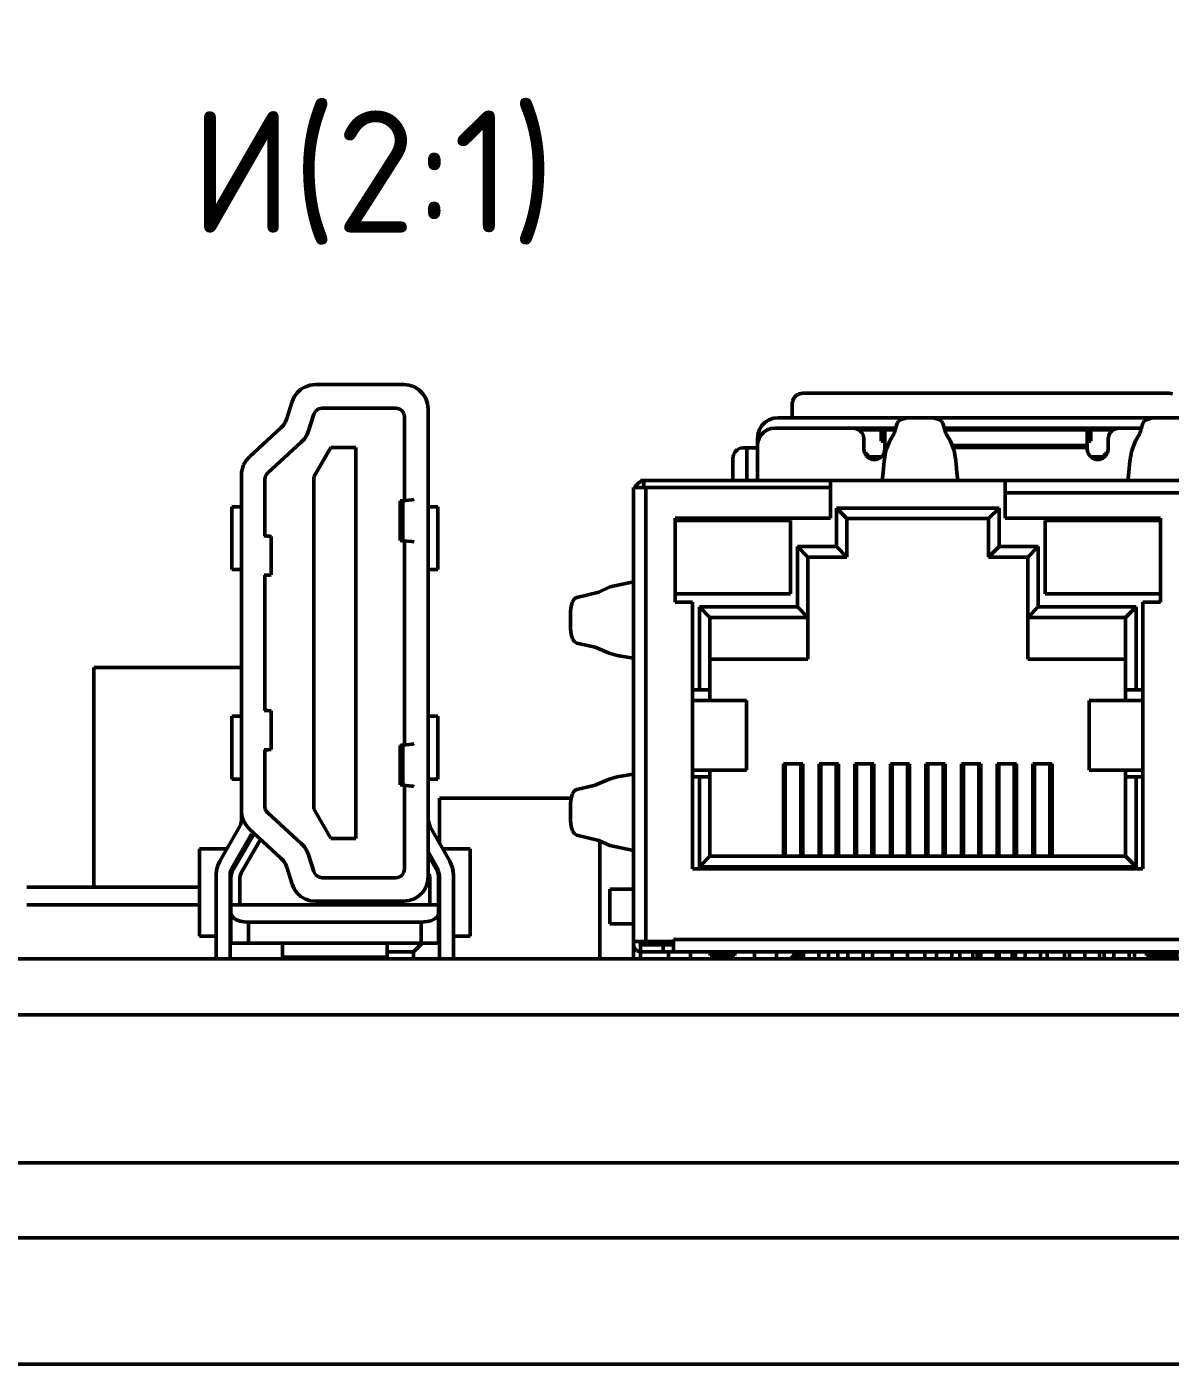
# Model space of a CAD drawing. Header units: millimetres. Extents: x -55 to 2039, y 0 to 512.
# Drawn here: x 1157.3 to 1222.8, y 78.3 to 154.9 of the extents above; entities that cross this region are included whole.
import ezdxf
from ezdxf import colors
from ezdxf.entities.mleader import LeaderData, LeaderLine
from ezdxf.enums import TextEntityAlignment as Align
from ezdxf.math import Vec2, Vec3

# ---------------------------------------------------------------- set-up
doc = ezdxf.new("R2010")
doc.units = ezdxf.units.MM
doc.linetypes.add('Сплошная', pattern=[0])
doc.layers.add('Виды', color=30, linetype='Continuous')
doc.styles.add('GOST TYPE B', font='', dxfattribs={"height": 3.5})
doc.styles.get('GOST TYPE B').set_extended_font_data('GOST type B')

# ---------------------------------------------------------------- blocks, each defined once
blk = doc.blocks.new('Вид с →')
at = {"linetype": 'Continuous', "lineweight": 25, "transparency": 16777216}
for q in [(28.03, 4.046), (30.858, 4.046)]:
    blk.add_line((29.444, 2.632), q, dxfattribs=at)
blk.add_circle((32.944, 2.632), 3.5, dxfattribs=at)
blk.add_circle((32.944, 2.632), 3.5, dxfattribs=at)
at = {"linetype": 'Continuous', "lineweight": 50, "transparency": 16777216, "style": 'GOST TYPE B'}
blk.add_attdef('ВИД(_:_)', text='', height=7, dxfattribs=at).set_placement((27.226, 3.5), align=Align.MIDDLE_RIGHT)
blk = doc.blocks.new('_DotSmall')
at = {"color": 0, "linetype": 'ByBlock', "lineweight": 60, "const_width": 0.5}
blk.add_lwpolyline([(-0.0625, 0, 1), (0.0625, 0, 1)], format="xyb", close=True, dxfattribs=at)

msp = doc.modelspace()

# ---------------------------------------------------------------- linework, layer by layer
at = {"lineweight": 50}
for p, q in [((1172.7977, 133.9498), (1173.0157, 134.1479)), ((1173.0157, 134.1479), (1173.2703, 134.2961)), ((1173.0157, 134.1479), (1173.2703, 134.2961)), ((1173.2703, 134.2961), (1173.5503, 134.3877)), ((1173.2703, 134.2961), (1173.5503, 134.3877)), ((1173.5503, 134.3877), (1173.8432, 134.4187)), ((1173.5503, 134.3877), (1173.8432, 134.4187)), ((1173.8432, 134.4187), (1178.9035, 134.4187)), ((1173.8432, 134.4187), (1178.9035, 134.4187)), ((1178.9035, 134.4187), (1179.215, 134.3836)), ((1178.9035, 134.4187), (1179.215, 134.3836)), ((1179.215, 134.3836), (1179.511, 134.2801)), ((1179.215, 134.3836), (1179.511, 134.2801)), ((1179.511, 134.2801), (1179.7764, 134.1133)), ((1179.511, 134.2801), (1179.7764, 134.1133)), ((1179.7764, 134.1133), (1179.9981, 133.8916)), ((1172.2018, 132.47), (1172.5082, 133.4403)), ((1172.5082, 133.4403), (1172.626, 133.7104)), ((1172.626, 133.7104), (1172.7977, 133.9498)), ((1179.9981, 133.8916), (1180.1649, 133.6262)), ((1180.1649, 133.6262), (1180.2684, 133.3303)), ((1180.2684, 133.3303), (1180.3035, 133.0187)), ((1201.1645, 133.3187), (1201.1939, 133.5041)), ((1201.1939, 133.5041), (1201.2791, 133.6714)), ((1201.2791, 133.6714), (1201.4119, 133.8041)), ((1201.4119, 133.8041), (1201.5791, 133.8894)), ((1201.5791, 133.8894), (1201.7645, 133.9187)), ((1201.7645, 133.9187), (1222.7645, 133.9187)), ((1222.7645, 133.9187), (1222.9499, 133.8894)), ((1173.4484, 131.7682), (1173.7487, 132.7193)), ((1173.7487, 132.7193), (1173.8521, 132.9012)), ((1173.8521, 132.9012), (1174.0209, 133.0249)), ((1174.0209, 133.0249), (1174.2255, 133.0687)), ((1178.4535, 133.0687), (1174.2255, 133.0687)), ((1178.4535, 133.0687), (1178.6449, 133.0307)), ((1178.6449, 133.0307), (1178.8071, 132.9223)), ((1178.8071, 132.9223), (1178.9155, 132.7601)), ((1178.9155, 132.7601), (1178.9535, 132.5687)), ((1178.9535, 127.776), (1178.9535, 132.5687)), ((1180.3035, 133.0187), (1180.3035, 106.2187)), ((1201.1645, 133.3187), (1201.1645, 133.1187)), ((1201.1645, 133.1187), (1201.1645, 132.9333)), ((1201.1645, 132.9333), (1201.1645, 132.7661)), ((1201.1645, 132.7661), (1201.1645, 132.6333)), ((1201.1645, 132.6333), (1201.1645, 132.5481)), ((1170.0575, 130.2868), (1171.8684, 131.9468)), ((1171.8684, 131.9468), (1172.0095, 132.1008)), ((1172.0095, 132.1008), (1172.1218, 132.277)), ((1172.1218, 132.277), (1172.2018, 132.47)), ((1199.2834, 131.8394), (1199.1946, 131.5858)), ((1199.4263, 132.0669), (1199.2834, 131.8394)), ((1199.6163, 132.2569), (1199.4263, 132.0669)), ((1199.541, 131.7006), (1199.7306, 131.8197)), ((1199.8439, 132.3999), (1199.6163, 132.2569)), ((1199.7306, 131.8197), (1199.942, 131.8937)), ((1200.0975, 132.4886), (1199.8439, 132.3999)), ((1199.942, 131.8937), (1200.1645, 131.9187)), ((1200.3645, 132.5187), (1200.0975, 132.4886)), ((1200.1645, 131.9187), (1204.6645, 131.9187)), ((1224.1645, 132.5187), (1200.3645, 132.5187)), ((1201.1645, 132.5481), (1201.1645, 132.5187)), ((1204.6645, 131.9187), (1204.8499, 131.8894)), ((1204.6645, 131.9187), (1207.0915, 131.9187)), ((1204.8499, 131.8894), (1205.0172, 131.8041)), ((1206.2645, 131.8187), (1204.9886, 131.8187)), ((1205.0172, 131.8041), (1205.1499, 131.6714)), ((1206.2645, 131.1787), (1206.2645, 131.8187)), ((1206.2645, 131.8187), (1207.0614, 131.8187)), ((1206.4645, 131.8187), (1206.4645, 131.7962)), ((1206.4645, 131.8187), (1207.0614, 131.8187)), ((1206.4645, 131.7962), (1206.4645, 131.7296)), ((1206.9991, 131.6117), (1207.1781, 132.2068)), ((1207.252, 132.3167), (1207.1781, 132.2068)), ((1207.428, 132.4188), (1207.252, 132.3167)), ((1207.6821, 132.492), (1207.428, 132.4188)), ((1207.9788, 132.5187), (1207.6821, 132.492)), ((1207.9788, 132.5187), (1208.9903, 132.5187)), ((1208.9903, 132.5187), (1209.2867, 132.4921)), ((1209.2867, 132.4921), (1209.5411, 132.4188)), ((1209.5411, 132.4188), (1209.717, 132.3167)), ((1209.717, 132.3167), (1209.791, 132.2068)), ((1209.9667, 131.6177), (1209.791, 132.2068)), ((1209.8769, 131.9187), (1219.8645, 131.9187)), ((1209.9067, 131.8187), (1218.0645, 131.8187)), ((1209.9067, 131.8187), (1218.2645, 131.8187)), ((1210.9645, 131.9187), (1210.9645, 131.8187)), ((1213.5645, 131.8187), (1213.5645, 131.9187)), ((1216.6197, 131.8187), (1216.5635, 131.9187)), ((1218.0645, 131.7962), (1218.0645, 131.8187)), ((1218.0645, 131.7296), (1218.0645, 131.7962)), ((1219.5405, 131.8187), (1218.2645, 131.8187)), ((1218.2645, 131.8187), (1218.2645, 131.1787)), ((1219.3791, 131.6714), (1219.5119, 131.8041)), ((1219.5119, 131.8041), (1219.6791, 131.8894)), ((1219.6791, 131.8894), (1219.8645, 131.9187)), ((1219.8645, 131.9187), (1221.1715, 131.9187)), ((1221.0791, 131.6117), (1221.2581, 132.2068)), ((1221.2581, 132.2068), (1221.332, 132.3167)), ((1221.332, 132.3167), (1221.508, 132.4188)), ((1221.508, 132.4188), (1221.7621, 132.492)), ((1221.7621, 132.492), (1222.0588, 132.5187)), ((1222.0588, 132.5187), (1223.0703, 132.5187)), ((1171.1157, 129.3576), (1173.0314, 131.1137)), ((1173.0314, 131.1137), (1173.2079, 131.3064)), ((1173.2079, 131.3064), (1173.3483, 131.5268)), ((1173.3483, 131.5268), (1173.4484, 131.7682)), ((1180.3035, 127.4187), (1180.3035, 131.2132)), ((1199.1946, 131.5858), (1199.1645, 131.3187)), ((1199.1645, 131.3187), (1199.1645, 130.9187)), ((1199.2517, 131.3187), (1199.1645, 131.3187)), ((1199.1645, 130.9187), (1199.1896, 131.1413)), ((1199.1896, 131.1413), (1199.2636, 131.3526)), ((1199.2636, 131.3526), (1199.3827, 131.5422)), ((1199.3827, 131.5422), (1199.541, 131.7006)), ((1205.1499, 131.6714), (1205.2352, 131.5041)), ((1205.2352, 131.5041), (1205.2645, 131.3187)), ((1205.2645, 131.3187), (1205.2645, 130.7187)), ((1206.2645, 131.1787), (1206.4645, 131.1787)), ((1206.4645, 131.7296), (1206.4645, 131.6224)), ((1206.4645, 131.6224), (1206.4645, 131.4799)), ((1206.4645, 131.4799), (1206.4645, 131.3092)), ((1206.4645, 131.3092), (1206.4645, 131.119)), ((1206.4645, 131.119), (1206.4645, 130.9187)), ((1206.5327, 130.6375), (1206.7499, 131.1894)), ((1206.7499, 131.1894), (1206.9991, 131.6117)), ((1210.2097, 131.2068), (1209.9667, 131.6177)), ((1210.4341, 130.6463), (1210.2097, 131.2068)), ((1218.0645, 131.6224), (1218.0645, 131.7296)), ((1218.0645, 131.4799), (1218.0645, 131.6224)), ((1218.0645, 131.3092), (1218.0645, 131.4799)), ((1218.0645, 131.119), (1218.0645, 131.3092)), ((1218.0645, 131.1787), (1218.2645, 131.1787)), ((1218.0645, 130.9187), (1218.0645, 131.119)), ((1219.2645, 131.3187), (1219.2939, 131.5041)), ((1219.2645, 131.3187), (1219.2645, 130.7187)), ((1219.2939, 131.5041), (1219.3791, 131.6714)), ((1220.6127, 130.6375), (1220.8299, 131.1894)), ((1220.8299, 131.1894), (1221.0791, 131.6117)), ((1169.8654, 130.0701), (1170.0575, 130.2868)), ((1174.7214, 130.8187), (1173.7535, 129.125)), ((1174.7214, 130.8187), (1176.1535, 130.8187)), ((1176.1535, 130.8187), (1176.1535, 108.4187)), ((1197.7645, 130.1987), (1197.7939, 130.3841)), ((1197.7939, 130.3841), (1197.8791, 130.5514)), ((1197.8791, 130.5514), (1198.0119, 130.6841)), ((1198.0119, 130.6841), (1198.1791, 130.7694)), ((1198.1791, 130.7694), (1198.3645, 130.7987)), ((1198.3645, 130.7987), (1198.5645, 130.7987)), ((1198.5645, 130.7987), (1198.7499, 130.7987)), ((1198.5645, 128.9187), (1198.5645, 130.7987)), ((1198.7499, 130.7987), (1198.9172, 130.7987)), ((1198.9172, 130.7987), (1199.0499, 130.7987)), ((1199.0499, 130.7987), (1199.1352, 130.7987)), ((1199.1352, 130.7987), (1199.1645, 130.7987)), ((1199.1645, 130.9187), (1199.1645, 128.9187)), ((1205.3007, 130.5135), (1205.2645, 130.7187)), ((1205.4049, 130.3331), (1205.3007, 130.5135)), ((1205.3208, 130.4787), (1205.4745, 130.4787)), ((1205.5645, 130.1991), (1205.4049, 130.3331)), ((1206.2594, 130.2787), (1205.4696, 130.2787)), ((1205.4745, 130.4787), (1205.4745, 130.2787)), ((1206.3242, 130.3331), (1206.1645, 130.1991)), ((1206.4283, 130.5135), (1206.3242, 130.3331)), ((1206.4645, 130.7187), (1206.4283, 130.5135)), ((1206.4294, 130.0316), (1206.5327, 130.6375)), ((1206.4645, 130.9187), (1206.4645, 130.8187)), ((1206.4645, 130.9187), (1206.6434, 130.9187)), ((1206.4645, 130.8187), (1206.4645, 130.7187)), ((1206.4645, 130.8187), (1206.604, 130.8187)), ((1210.325, 130.9187), (1218.0645, 130.9187)), ((1210.3651, 130.8187), (1218.0645, 130.8187)), ((1210.538, 130.0448), (1210.4341, 130.6463)), ((1218.0645, 130.9187), (1218.0645, 130.8187)), ((1218.0645, 130.7187), (1218.0645, 130.8187)), ((1218.1007, 130.5135), (1218.0645, 130.7187)), ((1218.2049, 130.3331), (1218.1007, 130.5135)), ((1218.3645, 130.1991), (1218.2049, 130.3331)), ((1219.0594, 130.2787), (1218.2696, 130.2787)), ((1219.1242, 130.3331), (1218.9645, 130.1991)), ((1219.0545, 130.4787), (1219.0545, 130.2787)), ((1219.0545, 130.4787), (1219.2083, 130.4787)), ((1219.2283, 130.5135), (1219.1242, 130.3331)), ((1219.2645, 130.7187), (1219.2283, 130.5135)), ((1220.5094, 130.0316), (1220.6127, 130.6375)), ((1169.6035, 129.4039), (1169.722, 129.8185)), ((1169.722, 129.8185), (1169.8654, 130.0701)), ((1197.7645, 130.1987), (1197.7645, 128.9187)), ((1205.7603, 130.1279), (1205.5645, 130.1991)), ((1205.9687, 130.1279), (1205.7603, 130.1279)), ((1206.1645, 130.1991), (1205.9687, 130.1279)), ((1206.3676, 129.3974), (1206.4294, 130.0316)), ((1210.6013, 129.399), (1210.538, 130.0448)), ((1218.5603, 130.1279), (1218.3645, 130.1991)), ((1218.7687, 130.1279), (1218.5603, 130.1279)), ((1218.9645, 130.1991), (1218.7687, 130.1279)), ((1220.4476, 129.3974), (1220.5094, 130.0316)), ((1169.6035, 129.2548), (1169.6035, 129.4039)), ((1169.6035, 119.2187), (1169.6035, 129.2548)), ((1170.9535, 128.989), (1170.9725, 129.1254)), ((1170.9535, 128.989), (1170.9535, 125.7455)), ((1170.9725, 129.1254), (1171.0279, 129.2514)), ((1171.0279, 129.2514), (1171.1157, 129.3576)), ((1173.7535, 110.1125), (1173.7535, 129.125)), ((1192.4288, 128.833), (1192.2354, 128.677)), ((1192.3004, 128.7427), (1192.2643, 128.7003)), ((1192.3918, 128.8031), (1192.3004, 128.7427)), ((1192.6645, 128.9116), (1192.4288, 128.833)), ((1192.4645, 128.8512), (1192.4453, 128.8385)), ((1192.4645, 128.8512), (1192.4645, 128.9187)), ((1192.4645, 128.9187), (1192.6645, 128.9187)), ((1192.5608, 128.8884), (1192.4645, 128.8512)), ((1192.4645, 128.8449), (1192.4645, 128.8512)), ((1192.6616, 128.9111), (1192.5608, 128.8884)), ((1192.6637, 128.9113), (1192.6616, 128.9111)), ((1192.6645, 128.9187), (1192.6645, 128.8651)), ((1192.6645, 128.9187), (1203.3545, 128.9187)), ((1192.6645, 128.5187), (1192.6645, 128.8651)), ((1192.6645, 128.8651), (1192.6645, 128.7187)), ((1213.3545, 128.9187), (1203.3545, 128.9187)), ((1203.3545, 128.8651), (1203.3545, 128.9187)), ((1203.3545, 128.5187), (1203.3545, 128.8651)), ((1203.3545, 128.7187), (1203.3545, 128.8651)), ((1206.3105, 128.9187), (1206.3359, 129.0512)), ((1206.3359, 129.0512), (1206.3676, 129.3974)), ((1210.6331, 129.0516), (1210.6013, 129.399)), ((1210.6586, 128.9187), (1210.6331, 129.0516)), ((1213.3545, 128.9187), (1231.7745, 128.9187)), ((1213.3545, 128.9187), (1213.3545, 128.8512)), ((1213.3545, 128.8512), (1213.3545, 128.7427)), ((1213.3545, 128.7427), (1213.3545, 128.5929)), ((1213.3545, 128.7427), (1213.3545, 128.2187)), ((1220.3905, 128.9187), (1220.4159, 129.0512)), ((1220.4159, 129.0512), (1220.4476, 129.3974)), ((1192.0645, 102.5187), (1192.0645, 128.5187)), ((1192.0929, 128.5187), (1192.0645, 128.5187)), ((1192.1757, 128.5187), (1192.0929, 128.5187)), ((1192.1729, 128.5929), (1192.1395, 128.5187)), ((1192.2354, 128.677), (1192.1415, 128.5187)), ((1192.2145, 128.6417), (1192.1729, 128.5929)), ((1192.3063, 128.5187), (1192.1757, 128.5187)), ((1192.4741, 128.5187), (1192.3063, 128.5187)), ((1192.6648, 128.5187), (1192.4741, 128.5187)), ((1192.6645, 128.7187), (1192.6648, 128.5187)), ((1192.6645, 128.5187), (1203.3545, 128.5187)), ((1192.6648, 128.5187), (1192.7645, 128.5187)), ((1203.3545, 128.5187), (1192.7645, 128.5187)), ((1192.7645, 128.5187), (1192.7645, 102.5187)), ((1203.3545, 128.5187), (1203.3545, 128.7187)), ((1203.3545, 126.7587), (1203.3545, 128.5187)), ((1213.3545, 128.5929), (1213.3545, 128.4135)), ((1213.3545, 128.4135), (1213.3545, 128.2187)), ((1213.3545, 128.2187), (1213.3545, 126.7587)), ((1231.7745, 128.2187), (1213.3545, 128.2187)), ((1169.0535, 123.8187), (1169.0535, 127.4187)), ((1169.6035, 127.4187), (1169.0535, 127.4187)), ((1178.7035, 127.7496), (1178.7366, 127.7573)), ((1178.7035, 127.4083), (1178.7035, 127.7496)), ((1178.7035, 127.4083), (1178.7035, 125.4878)), ((1178.7366, 127.7573), (1178.8572, 127.7663)), ((1178.8572, 127.7663), (1179.3754, 127.8188)), ((1178.8572, 127.7663), (1178.8572, 125.4712)), ((1179.3754, 127.8188), (1179.471, 127.8347)), ((1179.471, 127.8347), (1179.4991, 127.8532)), ((1179.5035, 127.8533), (1179.4991, 127.8532)), ((1179.4991, 127.8532), (1179.5035, 127.8507)), ((1180.8535, 127.4187), (1180.3035, 127.4187)), ((1180.8535, 123.8187), (1180.8535, 127.4187)), ((1204.2945, 126.7387), (1203.6945, 127.3387)), ((1213.0145, 127.3387), (1203.6945, 127.3387)), ((1203.6945, 127.3387), (1203.6945, 125.1387)), ((1213.0145, 127.3387), (1212.4145, 126.7387)), ((1213.0145, 125.1387), (1213.0145, 127.3387)), ((1194.4545, 126.7587), (1203.3545, 126.7587)), ((1194.4545, 121.9587), (1194.4545, 126.7587)), ((1194.4545, 126.6387), (1196.5644, 126.6387)), ((1198.8447, 126.6387), (1194.4545, 126.6387)), ((1196.5644, 126.6387), (1197.3176, 126.6387)), ((1197.3176, 126.6387), (1198.0915, 126.6387)), ((1198.0915, 126.6387), (1197.3176, 126.6387)), ((1198.0915, 126.6387), (1198.8447, 126.6387)), ((1198.8447, 126.6387), (1201.0545, 126.6387)), ((1201.0545, 126.6387), (1201.0545, 122.4387)), ((1204.2945, 126.7387), (1212.4145, 126.7387)), ((1204.2945, 124.5387), (1204.2945, 126.7387)), ((1212.4145, 126.7387), (1212.4145, 124.5387)), ((1213.3545, 126.7587), (1222.2545, 126.7587)), ((1215.6545, 126.6387), (1217.8644, 126.6387)), ((1215.6545, 122.4387), (1215.6545, 126.6387)), ((1217.8644, 126.6387), (1218.6176, 126.6387)), ((1222.2545, 126.6387), (1217.8644, 126.6387)), ((1218.6176, 126.6387), (1219.3915, 126.6387)), ((1219.3915, 126.6387), (1218.6176, 126.6387)), ((1219.3915, 126.6387), (1220.1447, 126.6387)), ((1220.1447, 126.6387), (1222.2545, 126.6387)), ((1222.2545, 126.7587), (1222.2545, 121.9587)), ((1171.076, 125.7408), (1170.9086, 125.7472)), ((1171.2012, 125.7344), (1171.076, 125.7408)), ((1171.2783, 125.728), (1171.2012, 125.7344)), ((1171.3035, 125.7218), (1171.2783, 125.728)), ((1171.3035, 123.5157), (1171.3035, 125.7218)), ((1178.7366, 125.4802), (1178.7035, 125.4878)), ((1178.8572, 125.4712), (1178.7366, 125.4802)), ((1179.3754, 125.4187), (1178.8572, 125.4712)), ((1178.9535, 113.776), (1178.9535, 125.4614)), ((1179.471, 125.4027), (1179.3754, 125.4187)), ((1179.5035, 125.3868), (1179.471, 125.4027)), ((1202.0545, 124.5387), (1201.4545, 125.1387)), ((1203.6945, 125.1387), (1201.4545, 125.1387)), ((1201.4545, 125.1387), (1201.4545, 121.6787)), ((1204.2945, 124.5387), (1203.6945, 125.1387)), ((1212.4145, 124.5387), (1213.0145, 125.1387)), ((1215.2545, 125.1387), (1213.0145, 125.1387)), ((1214.6545, 124.5387), (1215.2545, 125.1387)), ((1215.2545, 121.6787), (1215.2545, 125.1387)), ((1202.0545, 124.5387), (1204.2945, 124.5387)), ((1202.0545, 121.0787), (1202.0545, 124.5387)), ((1212.4145, 124.5387), (1214.6545, 124.5387)), ((1214.6545, 124.5387), (1214.6545, 121.0787)), ((1169.0535, 123.8187), (1169.6035, 123.8187)), ((1170.9086, 123.4903), (1171.1331, 123.4993)), ((1170.9535, 123.4921), (1170.9535, 115.7455)), ((1171.1331, 123.4993), (1171.2342, 123.5053)), ((1171.2342, 123.5053), (1171.2932, 123.5117)), ((1171.2932, 123.5117), (1171.3035, 123.5157)), ((1171.3035, 123.5157), (1171.2997, 123.5181)), ((1180.3035, 116.6159), (1180.3035, 123.8187)), ((1180.3035, 123.8187), (1180.8535, 123.8187)), ((1190.7053, 122.8216), (1190.0754, 122.5338)), ((1192.0645, 123.1187), (1190.7053, 122.8216)), ((1188.572, 121.9782), (1188.4929, 121.7243)), ((1188.6852, 122.1544), (1188.572, 121.9782)), ((1188.8122, 122.2291), (1188.6852, 122.1544)), ((1190.0754, 122.5338), (1188.8122, 122.2291)), ((1196.5644, 122.4387), (1194.4545, 122.4387)), ((1194.4545, 122.4387), (1198.8447, 122.4387)), ((1195.4545, 121.9587), (1194.4545, 121.9587)), ((1195.4545, 116.3187), (1195.4545, 121.9587)), ((1197.3176, 122.4387), (1196.5644, 122.4387)), ((1198.0915, 122.4387), (1197.3176, 122.4387)), ((1197.3176, 122.4387), (1198.0915, 122.4387)), ((1198.8447, 122.4387), (1198.0915, 122.4387)), ((1201.0545, 122.4387), (1198.8447, 122.4387)), ((1217.8644, 122.4387), (1215.6545, 122.4387)), ((1218.6176, 122.4387), (1217.8644, 122.4387)), ((1217.8644, 122.4387), (1222.2545, 122.4387)), ((1219.3915, 122.4387), (1218.6176, 122.4387)), ((1218.6176, 122.4387), (1219.3915, 122.4387)), ((1220.1447, 122.4387), (1219.3915, 122.4387)), ((1222.2545, 122.4387), (1220.1447, 122.4387)), ((1221.2545, 121.9587), (1221.2545, 116.3187)), ((1222.2545, 121.9587), (1221.2545, 121.9587)), ((1188.4929, 121.7243), (1188.4645, 121.4287)), ((1188.4645, 120.4088), (1188.4645, 121.4287)), ((1195.8445, 121.6787), (1196.4445, 121.0787)), ((1201.4545, 121.6787), (1195.8445, 121.6787)), ((1195.8445, 121.6787), (1195.8445, 116.9387)), ((1196.4445, 121.0787), (1202.0545, 121.0787)), ((1196.4445, 116.9387), (1196.4445, 121.0787)), ((1202.0545, 121.0787), (1201.4545, 121.6787)), ((1202.0545, 118.6787), (1202.0545, 121.0787)), ((1214.6545, 121.0787), (1215.2545, 121.6787)), ((1214.6545, 121.0787), (1214.6545, 118.6787)), ((1214.6545, 121.0787), (1220.2645, 121.0787)), ((1220.8645, 121.6787), (1215.2545, 121.6787)), ((1220.2645, 121.0787), (1220.8645, 121.6787)), ((1220.2645, 121.0787), (1220.2645, 116.9387)), ((1220.8645, 116.9387), (1220.8645, 121.6787)), ((1188.4645, 120.4088), (1188.493, 120.1129)), ((1188.493, 120.1129), (1188.572, 119.8593)), ((1188.572, 119.8593), (1188.6853, 119.6829)), ((1188.6853, 119.6829), (1188.8122, 119.6084)), ((1189.8669, 119.3762), (1188.8122, 119.6084)), ((1169.6035, 119.2187), (1169.6035, 119.0187)), ((1169.6035, 119.0187), (1169.6035, 118.8723)), ((1169.6035, 118.8723), (1169.6035, 118.8187)), ((1169.6035, 118.8187), (1169.6035, 118.7651)), ((1190.6723, 119.0291), (1189.8669, 119.3762)), ((1191.1227, 118.8934), (1190.6723, 119.0291)), ((1191.9376, 118.7564), (1191.1227, 118.8934)), ((1169.6035, 118.2187), (1161.1445, 118.2187)), ((1161.1445, 118.2187), (1161.1445, 105.6187)), ((1169.6035, 118.7651), (1169.6035, 118.6187)), ((1169.6035, 118.6187), (1169.6035, 118.4187)), ((1169.6035, 109.9827), (1169.6035, 118.4187)), ((1192.024, 118.737), (1191.9376, 118.7564)), ((1192.0645, 118.7187), (1192.024, 118.737)), ((1196.4445, 118.6787), (1202.0545, 118.6787)), ((1220.2645, 118.6787), (1214.6545, 118.6787)), ((1180.3035, 116.4502), (1180.3035, 116.6159)), ((1180.3035, 116.6159), (1180.3035, 116.6159)), ((1195.8445, 116.9387), (1195.4545, 116.9387)), ((1195.4545, 116.9387), (1195.8445, 116.9387)), ((1195.8445, 116.9387), (1196.4445, 116.9387)), ((1196.4445, 116.9387), (1196.4445, 116.3187)), ((1220.2645, 116.3187), (1220.2645, 116.9387)), ((1220.2645, 116.9387), (1220.8645, 116.9387)), ((1221.2545, 116.9387), (1220.8645, 116.9387)), ((1220.8645, 116.9387), (1221.2545, 116.9387)), ((1171.076, 115.7408), (1170.9086, 115.7472)), ((1171.2012, 115.7344), (1171.076, 115.7408)), ((1171.2783, 115.728), (1171.2012, 115.7344)), ((1171.3035, 115.7218), (1171.2783, 115.728)), ((1171.2787, 115.7156), (1171.3035, 115.7218)), ((1171.3035, 113.5157), (1171.3035, 115.7218)), ((1180.3035, 116.2573), (1180.3035, 116.4502)), ((1180.3035, 116.0502), (1180.3035, 116.2573)), ((1180.3035, 115.4187), (1180.3035, 116.0502)), ((1180.3035, 116.0502), (1180.3035, 116.0502)), ((1195.4545, 116.3187), (1195.7508, 116.3187)), ((1195.4545, 112.3187), (1195.4545, 116.3187)), ((1195.7508, 116.3187), (1196.0289, 116.3187)), ((1196.0289, 116.3187), (1196.3572, 116.3187)), ((1196.3572, 116.3187), (1196.7488, 116.3187)), ((1196.7488, 116.3187), (1198.003, 116.3187)), ((1198.003, 116.3187), (1198.5079, 116.3187)), ((1198.5079, 116.3187), (1198.5345, 116.3187)), ((1198.5345, 114.9488), (1198.5345, 116.3187)), ((1218.1746, 116.3187), (1218.3553, 116.3187)), ((1218.1746, 112.9756), (1218.1746, 116.3187)), ((1218.3553, 116.3187), (1219.1416, 116.3187)), ((1219.1416, 116.3187), (1220.0046, 116.3187)), ((1220.0046, 116.3187), (1220.3809, 116.3187)), ((1220.3809, 116.3187), (1220.5707, 116.3187)), ((1220.5707, 116.3187), (1220.7784, 116.3187)), ((1220.7784, 116.3187), (1221.0058, 116.3187)), ((1221.0058, 116.3187), (1221.2545, 116.3187)), ((1221.2545, 116.3187), (1221.2545, 112.3187)), ((1169.0535, 111.8187), (1169.0535, 115.4187)), ((1169.6035, 115.4187), (1169.0535, 115.4187)), ((1180.8535, 115.4187), (1180.3035, 115.4187)), ((1180.8535, 111.8187), (1180.8535, 115.4187)), ((1198.5345, 114.9488), (1198.5345, 112.3187)), ((1170.9086, 113.4903), (1171.1331, 113.4993)), ((1170.9535, 113.4921), (1170.9535, 110.2485)), ((1171.1331, 113.4993), (1171.2342, 113.5053)), ((1171.2342, 113.5053), (1171.2932, 113.5117)), ((1171.2997, 113.5181), (1171.2533, 113.5245)), ((1171.2932, 113.5117), (1171.3035, 113.5157)), ((1171.3035, 113.5157), (1171.2997, 113.5181)), ((1178.7035, 113.7496), (1178.7366, 113.7573)), ((1178.7035, 113.4083), (1178.7035, 113.7496)), ((1178.7035, 113.4083), (1178.7035, 111.4878)), ((1178.7366, 113.7573), (1178.8572, 113.7663)), ((1178.8572, 113.7663), (1179.3754, 113.8188)), ((1178.8572, 113.7663), (1178.8572, 111.4712)), ((1179.3754, 113.8188), (1179.471, 113.8347)), ((1179.471, 113.8347), (1179.5035, 113.8507)), ((1200.6645, 112.6987), (1201.7645, 112.6987)), ((1200.6645, 107.3987), (1200.6645, 112.6987)), ((1200.7645, 112.6987), (1200.7645, 107.3987)), ((1201.6445, 112.6987), (1201.6445, 107.3987)), ((1201.7645, 112.6987), (1201.7645, 107.3987)), ((1202.7045, 112.6987), (1203.8045, 112.6987)), ((1202.7045, 107.3987), (1202.7045, 112.6987)), ((1202.8045, 112.6987), (1202.8045, 107.3987)), ((1203.6845, 112.6987), (1203.6845, 107.3987)), ((1203.8045, 112.6987), (1203.8045, 107.3987)), ((1204.7445, 112.6987), (1205.8445, 112.6987)), ((1204.7445, 107.3987), (1204.7445, 112.6987)), ((1204.8445, 112.6987), (1204.8445, 107.3987)), ((1205.7245, 112.6987), (1205.7245, 107.3987)), ((1205.8445, 112.6987), (1205.8445, 107.3987)), ((1206.7845, 112.6987), (1207.8845, 112.6987)), ((1206.7845, 107.3987), (1206.7845, 112.6987)), ((1206.8845, 112.6987), (1206.8845, 107.3987)), ((1207.7645, 112.6987), (1207.7645, 107.3987)), ((1207.8845, 112.6987), (1207.8845, 107.3987)), ((1208.8245, 112.6987), (1209.9245, 112.6987)), ((1208.8245, 107.3987), (1208.8245, 112.6987)), ((1208.9245, 112.6987), (1208.9245, 107.3987)), ((1209.8045, 112.6987), (1209.8045, 107.3987)), ((1209.9245, 112.6987), (1209.9245, 107.3987)), ((1210.8645, 112.6987), (1211.9645, 112.6987)), ((1210.8645, 107.3987), (1210.8645, 112.6987)), ((1210.9645, 112.6987), (1210.9645, 107.3987)), ((1211.8445, 112.6987), (1211.8445, 107.3987)), ((1211.9645, 112.6987), (1211.9645, 107.3987)), ((1211.9645, 107.3987), (1211.9645, 112.6987)), ((1212.9045, 112.6987), (1214.0045, 112.6987)), ((1212.9045, 107.3987), (1212.9045, 112.6987)), ((1213.0045, 112.6987), (1213.0045, 107.3987)), ((1213.8845, 112.6987), (1213.8845, 107.3987)), ((1214.0045, 112.6987), (1214.0045, 107.3987)), ((1214.9445, 112.6987), (1216.0445, 112.6987)), ((1214.9445, 107.3987), (1214.9445, 112.6987)), ((1215.0445, 112.6987), (1215.0445, 107.3987)), ((1215.9245, 112.6987), (1215.9245, 107.3987)), ((1216.0445, 112.6987), (1216.0445, 107.3987)), ((1218.1746, 112.9756), (1218.1746, 112.3187)), ((1191.1232, 111.9442), (1190.6692, 111.8072)), ((1191.9375, 112.0811), (1191.1232, 111.9442)), ((1192.024, 112.1005), (1191.9375, 112.0811)), ((1192.0645, 112.1187), (1192.024, 112.1005)), ((1195.4545, 112.3187), (1195.7508, 112.3187)), ((1195.4545, 106.6787), (1195.4545, 112.3187)), ((1195.4545, 111.9387), (1195.8445, 111.9387)), ((1195.8445, 111.9387), (1195.4545, 111.9387)), ((1195.7508, 112.3187), (1196.0289, 112.3187)), ((1196.4445, 111.9387), (1195.8445, 111.9387)), ((1195.8445, 111.9387), (1195.8445, 106.7987)), ((1196.0289, 112.3187), (1196.3572, 112.3187)), ((1196.3572, 112.3187), (1196.7488, 112.3187)), ((1196.4445, 112.3187), (1196.4445, 111.9387)), ((1196.4445, 107.3987), (1196.4445, 111.9387)), ((1196.7488, 112.3187), (1198.003, 112.3187)), ((1198.003, 112.3187), (1198.5079, 112.3187)), ((1198.5079, 112.3187), (1198.5345, 112.3187)), ((1218.1746, 112.3187), (1218.3553, 112.3187)), ((1218.3553, 112.3187), (1219.1416, 112.3187)), ((1219.1416, 112.3187), (1220.0046, 112.3187)), ((1220.0046, 112.3187), (1220.3809, 112.3187)), ((1220.2645, 111.9387), (1220.2645, 112.3187)), ((1220.2645, 111.9387), (1220.2645, 107.3987)), ((1220.8645, 111.9387), (1220.2645, 111.9387)), ((1220.3809, 112.3187), (1220.5707, 112.3187)), ((1220.5707, 112.3187), (1220.7784, 112.3187)), ((1220.7784, 112.3187), (1221.0058, 112.3187)), ((1220.8645, 111.9387), (1221.2545, 111.9387)), ((1220.8645, 106.7987), (1220.8645, 111.9387)), ((1221.2545, 111.9387), (1220.8645, 111.9387)), ((1221.0058, 112.3187), (1221.2545, 112.3187)), ((1221.2545, 112.3187), (1221.2545, 106.6787)), ((1169.0535, 111.8187), (1169.6035, 111.8187)), ((1178.7366, 111.4802), (1178.7035, 111.4878)), ((1178.8572, 111.4712), (1178.7366, 111.4802)), ((1179.3754, 111.4187), (1178.8572, 111.4712)), ((1178.9535, 106.6687), (1178.9535, 111.4614)), ((1179.471, 111.4027), (1179.3754, 111.4187)), ((1179.5035, 111.3868), (1179.471, 111.4027)), ((1180.3035, 109.4731), (1180.3035, 111.8187)), ((1180.3035, 111.8187), (1180.8535, 111.8187)), ((1188.6852, 111.1544), (1188.572, 110.9782)), ((1188.8122, 111.2291), (1188.6852, 111.1544)), ((1189.8637, 111.4603), (1188.8122, 111.2291)), ((1190.6692, 111.8072), (1189.8637, 111.4603)), ((1180.9445, 108.1485), (1180.9445, 110.7187)), ((1180.9445, 110.7187), (1188.4924, 110.7187)), ((1188.4929, 110.7243), (1188.4645, 110.4287)), ((1188.4645, 109.4088), (1188.4645, 110.4287)), ((1188.572, 110.9782), (1188.4929, 110.7243)), ((1169.6035, 109.4731), (1169.6035, 109.9827)), ((1169.6335, 109.6947), (1169.6035, 109.9827)), ((1169.722, 109.4189), (1169.6335, 109.6947)), ((1170.9725, 110.1121), (1170.9535, 110.2485)), ((1171.0279, 109.986), (1170.9725, 110.1121)), ((1171.1157, 109.8799), (1171.0279, 109.986)), ((1173.031, 108.1241), (1171.1157, 109.8799)), ((1173.7535, 110.1125), (1174.7214, 108.4187)), ((1168.3679, 107.1185), (1169.4963, 109.0731)), ((1169.4963, 109.0731), (1169.5553, 109.1995)), ((1169.5553, 109.1995), (1169.5914, 109.3342)), ((1169.5914, 109.3342), (1169.6035, 109.4731)), ((1169.8654, 109.1674), (1169.722, 109.4189)), ((1170.0575, 108.9507), (1169.8654, 109.1674)), ((1170.0575, 108.9507), (1171.8684, 107.2907)), ((1180.3035, 109.4731), (1180.4107, 109.0731)), ((1180.4107, 109.0731), (1181.5392, 107.1185)), ((1188.4645, 109.4088), (1188.493, 109.1129)), ((1188.493, 109.1129), (1188.572, 108.8593)), ((1188.572, 108.8593), (1188.6853, 108.6829)), ((1170.1892, 108.6731), (1169.0607, 106.7185)), ((1169.1643, 106.698), (1170.3239, 108.7065)), ((1169.5973, 106.448), (1170.7014, 108.3604)), ((1173.2076, 107.9315), (1173.031, 108.1241)), ((1176.1535, 108.4187), (1174.7214, 108.4187)), ((1188.6853, 108.6829), (1188.8122, 108.6084)), ((1190.0791, 108.3023), (1188.8122, 108.6084)), ((1190.7095, 108.0143), (1190.0791, 108.3023)), ((1190.1445, 108.2724), (1190.1445, 101.5187)), ((1167.2035, 107.8187), (1167.2035, 107.7894)), ((1167.2035, 107.8187), (1168.0303, 107.8187)), ((1167.2035, 107.7894), (1167.2035, 107.7041)), ((1167.2035, 107.7041), (1167.2035, 107.5714)), ((1167.2035, 107.5714), (1167.2035, 107.4041)), ((1167.2035, 107.4041), (1167.2035, 107.2187)), ((1168.1035, 107.8187), (1168.0303, 107.8187)), ((1168.2035, 107.8187), (1168.1035, 107.8187)), ((1168.2035, 107.8187), (1168.6035, 107.8187)), ((1168.6035, 107.8187), (1168.7839, 107.8391)), ((1172.0095, 107.1366), (1171.8684, 107.2907)), ((1173.3481, 107.7111), (1173.2076, 107.9315)), ((1173.4482, 107.4697), (1173.3481, 107.7111)), ((1173.7487, 106.5182), (1173.4482, 107.4697)), ((1180.8463, 106.7185), (1180.3035, 107.6587)), ((1180.7427, 106.698), (1180.3035, 107.4587)), ((1181.1232, 107.8391), (1181.3035, 107.8187)), ((1181.3035, 107.8187), (1181.9035, 107.8187)), ((1181.9035, 107.8187), (1182.7035, 107.8187)), ((1182.7035, 107.7894), (1182.7035, 107.8187)), ((1182.7035, 107.7041), (1182.7035, 107.7894)), ((1182.7035, 107.5714), (1182.7035, 107.7041)), ((1182.7035, 107.4041), (1182.7035, 107.5714)), ((1182.7035, 107.2187), (1182.7035, 107.4041)), ((1192.0645, 107.7187), (1190.7095, 108.0143)), ((1195.8445, 106.7987), (1196.4445, 107.3987)), ((1220.2645, 107.3987), (1196.4445, 107.3987)), ((1220.2645, 107.3987), (1220.8645, 106.7987)), ((1167.2035, 103.4187), (1167.2035, 107.2187)), ((1168.1535, 106.3185), (1168.1778, 106.5964)), ((1168.1535, 106.3185), (1168.174, 106.5737)), ((1168.174, 106.5737), (1168.1769, 106.5854)), ((1168.1778, 106.5964), (1168.25, 106.8658)), ((1168.198, 106.6716), (1168.2349, 106.8224)), ((1168.2349, 106.8224), (1168.2444, 106.8447)), ((1168.25, 106.8658), (1168.3679, 107.1185)), ((1168.2856, 106.9421), (1168.3347, 107.0582)), ((1168.3679, 107.1185), (1168.3347, 107.0582)), ((1168.3347, 107.0582), (1168.3387, 107.0559)), ((1168.3679, 107.1185), (1168.3679, 107.1185)), ((1169.0018, 106.5922), (1168.9657, 106.4575)), ((1169.0137, 106.6179), (1168.9966, 106.573)), ((1169.0607, 106.7185), (1169.0018, 106.5922)), ((1169.0217, 106.3063), (1169.0759, 106.5084)), ((1169.0759, 106.5084), (1169.1643, 106.698)), ((1172.1218, 106.9604), (1172.0095, 107.1366)), ((1172.2018, 106.7674), (1172.1218, 106.9604)), ((1172.5082, 105.7972), (1172.2018, 106.7674)), ((1173.8521, 106.3362), (1173.7487, 106.5182)), ((1178.9535, 106.6687), (1178.9155, 106.4774)), ((1180.7427, 106.698), (1180.8311, 106.5084)), ((1180.8311, 106.5084), (1180.8853, 106.3063)), ((1180.8312, 106.5084), (1180.8312, 106.5084)), ((1180.8463, 106.7185), (1180.8463, 106.7185)), ((1180.9535, 106.3185), (1180.8463, 106.7185)), ((1181.5392, 107.1185), (1181.699, 106.7327)), ((1181.5723, 107.0582), (1181.5392, 107.1185)), ((1181.5657, 107.0544), (1181.5723, 107.0582)), ((1181.5723, 107.0582), (1181.6721, 106.8224)), ((1181.6721, 106.8224), (1181.687, 106.7616)), ((1181.699, 106.7327), (1181.7535, 106.3185)), ((1181.7047, 106.6895), (1181.733, 106.5737)), ((1181.733, 106.5737), (1181.7535, 106.3185)), ((1182.7035, 107.2187), (1182.7035, 103.4187)), ((1221.2545, 106.6787), (1195.4545, 106.6787)), ((1195.8445, 106.7987), (1220.8645, 106.7987)), ((1168.1535, 101.6187), (1168.1535, 106.3185)), ((1168.9657, 106.4575), (1168.9535, 106.3185)), ((1168.9535, 106.3185), (1168.9535, 101.6187)), ((1168.9535, 106.3185), (1168.9535, 106.3185)), ((1168.9738, 106.4877), (1168.9648, 106.4472)), ((1169.0035, 106.098), (1169.0217, 106.3063)), ((1169.0035, 104.6187), (1169.0035, 106.098)), ((1169.5035, 106.098), (1169.5142, 106.2195)), ((1169.5035, 106.098), (1169.5035, 104.6187)), ((1169.5142, 106.2195), (1169.5457, 106.3374)), ((1169.5457, 106.3374), (1169.5973, 106.448)), ((1172.626, 105.5271), (1172.5082, 105.7972)), ((1174.0209, 106.2125), (1173.8521, 106.3362)), ((1174.2255, 106.1687), (1174.0209, 106.2125)), ((1174.2255, 106.1687), (1178.4535, 106.1687)), ((1178.6449, 106.2068), (1178.4535, 106.1687)), ((1178.8071, 106.3152), (1178.6449, 106.2068)), ((1178.9155, 106.4774), (1178.8071, 106.3152)), ((1180.2684, 105.9072), (1180.1649, 105.6113)), ((1180.3035, 106.2187), (1180.2684, 105.9072)), ((1180.3035, 106.4587), (1180.3097, 106.448)), ((1180.3097, 106.448), (1180.3613, 106.3374)), ((1180.3613, 106.3374), (1180.3929, 106.2195)), ((1180.3929, 106.2195), (1180.4035, 106.098)), ((1180.4035, 104.6187), (1180.4035, 106.098)), ((1180.8853, 106.3063), (1180.9035, 106.098)), ((1180.8853, 106.3063), (1180.8853, 106.3063)), ((1180.9035, 106.098), (1180.9035, 106.098)), ((1180.9035, 106.098), (1180.9035, 104.6187)), ((1180.9535, 106.3185), (1180.9535, 103.5005)), ((1181.7535, 103.5005), (1181.7535, 106.3185)), ((1167.2035, 105.6187), (1157.3035, 105.6187)), ((1172.7977, 105.2877), (1172.626, 105.5271)), ((1173.0157, 105.0895), (1172.7977, 105.2877)), ((1173.2703, 104.9413), (1173.0157, 105.0895)), ((1179.7764, 105.1242), (1179.511, 104.9574)), ((1179.9981, 105.3458), (1179.7764, 105.1242)), ((1180.1649, 105.6113), (1179.9981, 105.3458)), ((1190.7045, 103.5187), (1190.7045, 105.5187)), ((1190.7045, 105.5187), (1192.0645, 105.5187)), ((1157.3035, 104.6187), (1167.2035, 104.6187)), ((1180.9035, 104.6187), (1169.0035, 104.6187)), ((1169.0035, 104.6187), (1169.0035, 104.1187)), ((1173.5503, 104.8497), (1173.2703, 104.9413)), ((1173.8432, 104.8187), (1173.5503, 104.8497)), ((1173.8432, 104.8187), (1178.9035, 104.8187)), ((1179.215, 104.8538), (1178.9035, 104.8187)), ((1179.511, 104.9574), (1179.215, 104.8538)), ((1180.9035, 104.6187), (1180.9035, 104.6187)), ((1180.9035, 104.1187), (1180.9035, 104.6187)), ((1180.9035, 104.6187), (1180.9035, 104.1187)), ((1169.0035, 104.1187), (1169.0638, 103.9477)), ((1169.0035, 102.4187), (1169.0035, 104.1187)), ((1169.0638, 103.9477), (1169.168, 103.844)), ((1169.168, 103.844), (1169.3279, 103.7501)), ((1169.3279, 103.7501), (1169.5289, 103.6786)), ((1169.5289, 103.6786), (1169.7588, 103.6339)), ((1169.7588, 103.6339), (1170.0035, 103.6187)), ((1170.0035, 103.6187), (1179.9035, 103.6187)), ((1170.0035, 103.6187), (1170.0035, 102.4187)), ((1179.9035, 103.6187), (1180.2455, 103.6489)), ((1179.9035, 102.4187), (1179.9035, 103.6187)), ((1180.2455, 103.6489), (1180.453, 103.701)), ((1180.453, 103.701), (1180.6939, 103.8124)), ((1180.6939, 103.8124), (1180.8497, 103.9569)), ((1180.8497, 103.9569), (1180.9035, 104.1187)), ((1180.9035, 104.1187), (1180.9035, 102.4187)), ((1180.9535, 103.5005), (1180.9535, 103.318)), ((1181.7535, 103.318), (1181.7535, 103.5005)), ((1190.7045, 103.5187), (1192.0645, 103.5187)), ((1167.2035, 103.4187), (1167.2035, 103.2333)), ((1167.2035, 103.2333), (1167.2035, 103.0661)), ((1167.2035, 103.0661), (1167.2035, 102.9333)), ((1167.2035, 102.9333), (1167.2035, 102.8481)), ((1167.2035, 102.8481), (1167.2035, 102.8187)), ((1168.0035, 102.8187), (1167.2035, 102.8187)), ((1168.0303, 102.8187), (1168.1035, 102.8187)), ((1168.1035, 102.8187), (1168.1535, 102.8187)), ((1168.9535, 102.8187), (1169.0035, 102.8187)), ((1180.9035, 102.8187), (1180.9535, 102.8187)), ((1180.9535, 103.318), (1180.9535, 103.1523)), ((1180.9535, 103.1523), (1180.9535, 103.0127)), ((1180.9535, 103.0127), (1180.9535, 102.907)), ((1180.9535, 102.907), (1180.9535, 102.8411)), ((1180.9535, 102.8411), (1180.9535, 102.8187)), ((1180.9535, 102.8187), (1180.9535, 102.7651)), ((1180.9535, 102.7651), (1180.9535, 102.6187)), ((1181.7535, 103.1523), (1181.7535, 103.318)), ((1181.7535, 103.0127), (1181.7535, 103.1523)), ((1181.7535, 102.907), (1181.7535, 103.0127)), ((1181.7535, 102.8411), (1181.7535, 102.907)), ((1181.7535, 102.8187), (1181.7535, 102.8411)), ((1181.7535, 102.8187), (1181.7535, 102.8187)), ((1181.7535, 102.7651), (1181.7535, 102.8187)), ((1181.7535, 102.8187), (1181.7535, 102.8187)), ((1181.7535, 102.8187), (1181.8035, 102.8187)), ((1181.7535, 102.6187), (1181.7535, 102.7651)), ((1181.8035, 102.8187), (1181.8767, 102.8187)), ((1181.8767, 102.8187), (1181.9035, 102.8187)), ((1181.9035, 102.8341), (1181.9035, 102.8226)), ((1181.9035, 102.8226), (1181.9035, 102.8187)), ((1182.7035, 102.8187), (1181.9035, 102.8187)), ((1182.7035, 103.2333), (1182.7035, 103.4187)), ((1182.7035, 103.0661), (1182.7035, 103.2333)), ((1182.7035, 102.9333), (1182.7035, 103.0661)), ((1182.7035, 102.8481), (1182.7035, 102.9333)), ((1182.7035, 102.8187), (1182.7035, 102.8481)), ((1169.0035, 102.4187), (1169.0286, 102.4187)), ((1169.0286, 102.4187), (1169.1025, 102.4187)), ((1169.0286, 102.4187), (1170.0035, 102.4187)), ((1169.1025, 102.4187), (1169.2217, 102.4187)), ((1169.2217, 102.4187), (1169.38, 102.4187)), ((1169.38, 102.4187), (1169.5696, 102.4187)), ((1169.5696, 102.4187), (1169.781, 102.4187)), ((1169.781, 102.4187), (1170.0035, 102.4187)), ((1170.0035, 102.4187), (1179.9035, 102.4187)), ((1171.9535, 101.6187), (1171.9535, 102.4187)), ((1177.9535, 102.4187), (1177.9535, 101.6187)), ((1178.3125, 101.9187), (1177.9535, 101.9187)), ((1178.6506, 101.9187), (1178.3125, 101.9187)), ((1178.9482, 101.9187), (1178.6506, 101.9187)), ((1179.188, 101.9187), (1178.9482, 101.9187)), ((1179.356, 101.9187), (1179.188, 101.9187)), ((1179.4426, 101.9187), (1179.356, 101.9187)), ((1179.4535, 101.9187), (1179.4426, 101.9187)), ((1179.7035, 102.1687), (1179.4535, 101.9187)), ((1179.4535, 101.5187), (1179.4535, 101.9187)), ((1179.7035, 102.1687), (1179.9535, 102.4187)), ((1179.9035, 102.4187), (1180.126, 102.4187)), ((1180.126, 102.4187), (1180.3374, 102.4187)), ((1180.3374, 102.4187), (1180.527, 102.4187)), ((1180.527, 102.4187), (1180.6853, 102.4187)), ((1180.6853, 102.4187), (1180.8045, 102.4187)), ((1180.8045, 102.4187), (1180.8784, 102.4187)), ((1180.8784, 102.4187), (1180.9035, 102.4187)), ((1180.9535, 102.6187), (1180.9535, 102.4187)), ((1180.9535, 101.6187), (1180.9535, 102.4187)), ((1181.7535, 102.4187), (1181.7535, 102.6187)), ((1181.7535, 102.4187), (1181.7535, 101.6187)), ((1181.7535, 102.4187), (1181.7535, 102.4187)), ((1192.0645, 102.5187), (1192.0645, 102.3187)), ((1192.0988, 102.5187), (1192.0645, 102.5187)), ((1192.0645, 102.3187), (1192.1181, 102.1187)), ((1192.0645, 102.3187), (1192.0645, 101.5187)), ((1192.0988, 102.5187), (1192.3531, 102.5187)), ((1192.1982, 102.5187), (1192.0988, 102.5187)), ((1192.1181, 102.1187), (1192.2645, 101.9723)), ((1192.3531, 102.5187), (1192.1982, 102.5187)), ((1192.2645, 101.9723), (1192.4645, 101.9187)), ((1192.5482, 102.5187), (1192.3531, 102.5187)), ((1192.4645, 102.3187), (1192.4645, 102.5187)), ((1192.4645, 101.5187), (1192.4645, 102.3187)), ((1193.7645, 102.3187), (1192.4645, 102.3187)), ((1192.4645, 101.9187), (1193.7645, 101.9187)), ((1192.7645, 102.5187), (1192.5482, 102.5187)), ((1194.3645, 102.5194), (1192.7645, 102.5187)), ((1193.2645, 102.5187), (1193.2645, 102.3187)), ((1194.1494, 102.5187), (1193.2645, 102.5187)), ((1193.9499, 102.3187), (1193.7645, 102.3187)), ((1193.9499, 102.3187), (1193.7645, 102.3187)), ((1193.7645, 101.9187), (1193.7645, 102.3187)), ((1193.9499, 101.9187), (1193.7645, 101.9187)), ((1193.9499, 101.9187), (1193.7645, 101.9187)), ((1194.1172, 102.3187), (1193.9499, 102.3187)), ((1194.1172, 101.9187), (1193.9499, 101.9187)), ((1194.1494, 102.5187), (1194.0645, 102.5187)), ((1194.0645, 102.5187), (1194.0645, 102.3187)), ((1194.0645, 101.9187), (1194.0645, 101.5187)), ((1194.2499, 102.3187), (1194.1172, 102.3187)), ((1194.2499, 101.9187), (1194.1172, 101.9187)), ((1194.3645, 102.5187), (1194.1494, 102.5187)), ((1194.3352, 102.3187), (1194.2499, 102.3187)), ((1194.3352, 101.9187), (1194.2499, 101.9187)), ((1194.3645, 102.3187), (1194.3352, 102.3187)), ((1194.3645, 101.9187), (1194.3352, 101.9187)), ((1194.3645, 102.5194), (1194.3645, 102.6187)), ((1194.3645, 102.6187), (1250.7645, 102.6187)), ((1194.3645, 102.3284), (1194.3645, 102.5194)), ((1194.3645, 102.1606), (1194.3645, 102.3284)), ((1194.3645, 102.1606), (1194.3645, 101.9471)), ((1194.3645, 102.03), (1194.3645, 102.1606)), ((1194.3645, 101.9471), (1194.3645, 102.03)), ((1194.3645, 101.9187), (1194.3645, 101.9471)), ((1250.7645, 101.9187), (1194.3645, 101.9187)), ((1195.3315, 101.9187), (1195.3315, 101.5187)), ((1196.4645, 101.9187), (1196.4645, 101.7187)), ((1197.8645, 101.9187), (1197.8645, 101.7187)), ((1198.9976, 101.5187), (1198.9976, 101.9187)), ((1200.2645, 101.5187), (1200.2645, 101.9187)), ((1201.0645, 101.5187), (1201.3979, 101.9187)), ((1201.8045, 101.5187), (1201.8045, 101.9187)), ((1202.6845, 101.9187), (1202.6845, 101.5187)), ((1203.2445, 101.5187), (1203.2445, 101.9187)), ((1203.7645, 101.5187), (1203.7645, 101.9187)), ((1204.3445, 101.5187), (1204.3445, 101.9187)), ((1205.2245, 101.9187), (1205.2245, 101.5187)), ((1205.7645, 101.5187), (1205.7645, 101.9187)), ((1206.8845, 101.5187), (1206.8845, 101.9187)), ((1207.7645, 101.9187), (1207.7645, 101.5187)), ((1208.7645, 101.9187), (1208.7645, 101.5187)), ((1209.4245, 101.5187), (1209.4245, 101.9187)), ((1210.3045, 101.9187), (1210.3045, 101.5187)), ((1210.7645, 101.5187), (1210.7645, 101.9187)), ((1211.5145, 101.5187), (1211.5145, 101.9187)), ((1211.7645, 101.5187), (1211.7645, 101.9187)), ((1211.9645, 101.5187), (1211.9645, 101.9187)), ((1212.8445, 101.9187), (1212.8445, 101.5187)), ((1213.0145, 101.9187), (1213.0145, 101.5187)), ((1213.7645, 101.5187), (1213.7645, 101.9187)), ((1213.9445, 101.9187), (1213.9445, 101.5187)), ((1214.5045, 101.5187), (1214.5045, 101.9187)), ((1215.3845, 101.9187), (1215.3845, 101.5187)), ((1215.7645, 101.5187), (1215.7645, 101.9187)), ((1216.7645, 101.9187), (1216.7645, 101.5187)), ((1217.0445, 101.5187), (1217.0445, 101.9187)), ((1217.9245, 101.9187), (1217.9245, 101.5187)), ((1218.7645, 101.5187), (1218.7645, 101.9187)), ((1219.0245, 101.9187), (1219.0245, 101.5187)), ((1219.5845, 101.5187), (1219.5845, 101.9187)), ((1220.4645, 101.9187), (1220.4645, 101.5187)), ((1220.7645, 101.9187), (1220.7645, 101.5187)), ((1221.4645, 101.9187), (1221.4645, 101.7187)), ((1222.5645, 101.9187), (1222.5645, 101.7187)), ((1271.3445, 101.5187), (1077.3445, 101.5187)), ((1168.1469, 101.5187), (1168.1481, 101.5259)), ((1168.1481, 101.5259), (1168.1535, 101.6187)), ((1168.9535, 101.6187), (1168.9477, 101.5187)), ((1168.9535, 101.6187), (1168.9535, 101.5187)), ((1177.9535, 101.6187), (1171.9535, 101.6187)), ((1172.2802, 101.6187), (1172.2802, 101.5187)), ((1172.4535, 101.6187), (1172.4535, 101.5187)), ((1173.7535, 101.5187), (1173.7535, 101.6187)), ((1174.1535, 101.5187), (1174.1535, 101.6187)), ((1175.7535, 101.5187), (1175.7535, 101.6187)), ((1176.1535, 101.5187), (1176.1535, 101.6187)), ((1176.4535, 101.5187), (1176.4535, 101.6187)), ((1177.9535, 101.5187), (1177.9535, 101.6187)), ((1197.8645, 101.7187), (1196.4645, 101.7187)), ((1196.7531, 101.585), (1196.6868, 101.5187)), ((1196.7245, 101.5187), (1196.7245, 101.5565)), ((1196.9482, 101.6845), (1196.7531, 101.585)), ((1197.1645, 101.7187), (1196.9482, 101.6845)), ((1197.3808, 101.6845), (1197.1645, 101.7187)), ((1197.576, 101.585), (1197.3808, 101.6845)), ((1197.6423, 101.5187), (1197.576, 101.585)), ((1197.6045, 101.5565), (1197.6045, 101.5187)), ((1201.2312, 101.7187), (1201.8045, 101.7187)), ((1221.4645, 101.7187), (1222.5645, 101.7187)), ((1222.2645, 101.7187), (1222.2645, 101.5187)), ((1222.5645, 101.7187), (1223.2979, 101.7187)), ((1271.3445, 98.3187), (1077.3445, 98.3187)), ((1244.6045, 89.8387), (1100.3073, 89.8387)), ((1243.0445, 85.5387), (1100.3073, 85.5387)), ((1281.1246, 78.2933), (1068.3445, 78.2933))]:
    msp.add_line(p, q, dxfattribs=at)

# ---------------------------------------------------------------- texts
at = {"layer": 'Виды', "linetype": 'Continuous', "lineweight": 25, "style": 'GOST TYPE B'}
msp.add_text('И(2:1)', height=7, dxfattribs=at).set_placement((1177.1291, 141.0206), align=Align.BOTTOM_CENTER)

# ---------------------------------------------------------------- leaders
at = {"layer": 'Виды', "linetype": 'Continuous', "lineweight": 25}
ml = msp.add_multileader_block('Standard', dxfattribs=at)
ml.set_content('Вид с →', color=256)
ml.set_attribute('ВИД(_:_)', 'А(2:1)', width=0)
ml.set_leader_properties(linetype='Сплошная', lineweight=25)
ml.set_arrow_properties(name='DOTSMALL')
ml.build(insert=Vec2(0, 0))
ml.multileader.update_dxf_attribs({"leader_type": 0, "has_dogleg": 0, "text_left_attachment_type": 6, "text_right_attachment_type": 6, "dogleg_length": 0.3, "arrow_head_size": 1, "block_connection_type": 1})
ctx = ml.context
ctx.base_point, ctx.char_height, ctx.arrow_head_size, ctx.landing_gap_size, ctx.plane_origin = Vec3(1329.0713, 395.8731), 3.5, 1, 1, Vec3(1329.0713, 395.8731)
ctx.left_attachment, ctx.right_attachment, ctx.attachment_type = 6, 6, 1
notes = []
notes.append((ctx, [(0, (0, 0, 0), (0, 0), (1, 0), 1, [])]))
ctx.block.insert = Vec3(1329.0713, 395.8731)
ml = msp.add_multileader_block('Standard', dxfattribs=at)
ml.set_content('Вид с →', color=256)
ml.set_attribute('ВИД(_:_)', 'Б(4:1)', width=0)
ml.set_leader_properties(linetype='Сплошная', lineweight=25)
ml.set_arrow_properties(name='DOTSMALL')
ml.build(insert=Vec2(0, 0))
ml.multileader.update_dxf_attribs({"leader_type": 0, "has_dogleg": 0, "text_left_attachment_type": 6, "text_right_attachment_type": 6, "dogleg_length": 0.3, "arrow_head_size": 1, "block_connection_type": 1})
ctx = ml.context
ctx.base_point, ctx.char_height, ctx.arrow_head_size, ctx.landing_gap_size, ctx.plane_origin = Vec3(1332.1634, 311.4002), 3.5, 1, 1, Vec3(1332.1634, 311.4002)
ctx.left_attachment, ctx.right_attachment, ctx.attachment_type = 6, 6, 1
notes.append((ctx, [(0, (0, 0, 0), (0, 0), (1, 0), 1, [])]))
ctx.block.insert = Vec3(1332.1634, 311.4002)
ml = msp.add_multileader_block('Standard', dxfattribs=at)
ml.set_content('Вид с →', color=256)
ml.set_attribute('ВИД(_:_)', 'Г(4:1)', width=0)
ml.set_leader_properties(linetype='Сплошная', lineweight=25)
ml.set_arrow_properties(name='DOTSMALL')
ml.build(insert=Vec2(0, 0))
ml.multileader.update_dxf_attribs({"leader_type": 0, "has_dogleg": 0, "text_left_attachment_type": 6, "text_right_attachment_type": 6, "dogleg_length": 0.3, "arrow_head_size": 1, "block_connection_type": 1})
ctx = ml.context
ctx.base_point, ctx.char_height, ctx.arrow_head_size, ctx.landing_gap_size, ctx.plane_origin = Vec3(1332.5517, 152.5076), 3.5, 1, 1, Vec3(1332.5517, 152.5076)
ctx.left_attachment, ctx.right_attachment, ctx.attachment_type = 6, 6, 1
notes.append((ctx, [(0, (0, 0, 0), (0, 0), (1, 0), 1, [])]))
ctx.block.insert = Vec3(1332.5517, 152.5076)
for ctx, leaders in notes:
    for number, flags, end, landing, length, lines in leaders:
        leader = LeaderData()
        leader.index, (leader.has_last_leader_line, leader.has_dogleg_vector, leader.attachment_direction) = number, flags
        leader.last_leader_point, leader.dogleg_vector, leader.dogleg_length = Vec3(end), Vec3(landing), length
        for number, points, colour, breaks in lines:
            line = LeaderLine()
            line.index, line.vertices, line.color, line.breaks = number, Vec3.list(points), colors.encode_raw_color(colour), breaks
            leader.lines.append(line)
        ctx.leaders.append(leader)

doc.saveas('drawing.dxf')
